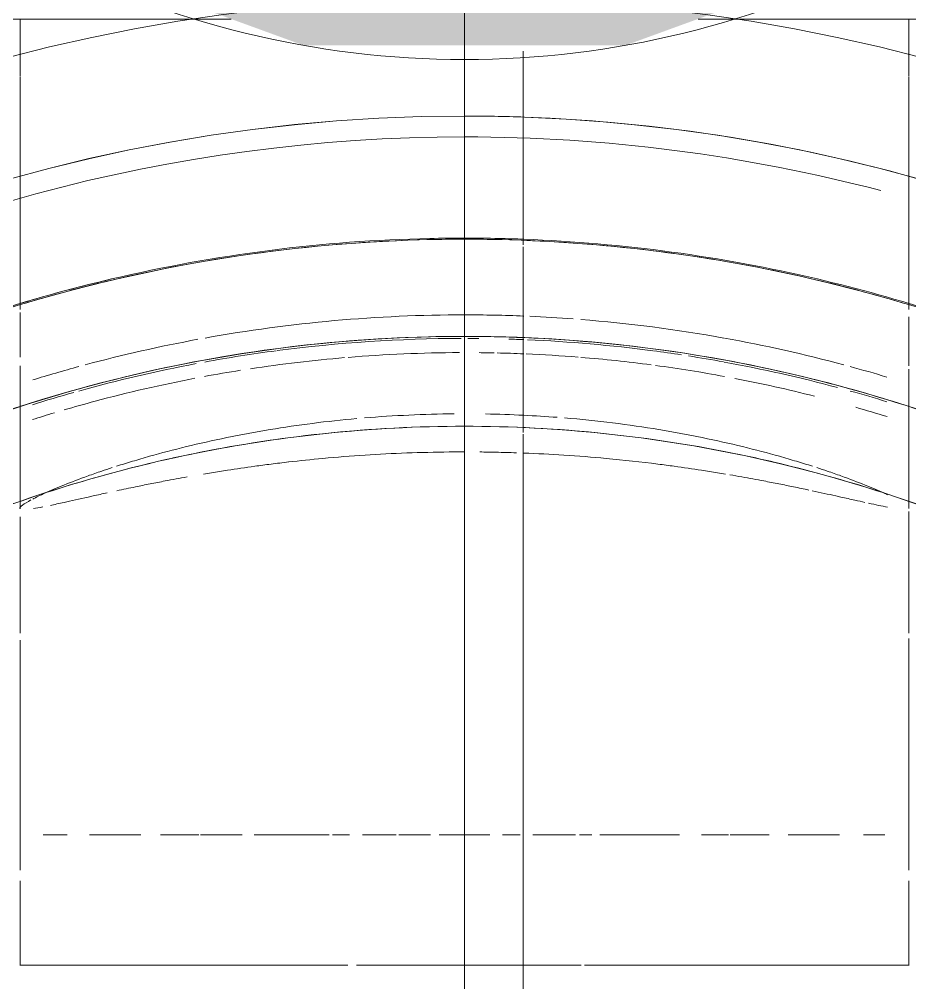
# Model space of a CAD drawing. Header units: metres. Extents: x 147 to 427, y -16 to 162.
# Drawn here: x 150.1192 to 150.1663, y 96.1441 to 96.1951 of the extents above; entities that cross this region are included whole.
import ezdxf

# ---------------------------------------------------------------- set-up
doc = ezdxf.new("R2010")
doc.units = ezdxf.units.M
for name, color, linetype, lineweight in [('P-PIPE', 7, 'Continuous', 5), ('P-PIPE-CNTR', 7, 'Continuous', 5), ('P-SANR-FIXT', 7, 'Continuous', 5)]:
    doc.layers.add(name, color=color, linetype=linetype, lineweight=lineweight)

# ---------------------------------------------------------------- blocks, each defined once
blk = doc.blocks.new('Bomba Jacuzzi1 - 15B-T 1_1_2CV TRIF_220_380V _1 1_2CV_-2414014-RESERVATÓRIOS TÉRREO')
at = {"layer": 'P-SANR-FIXT', "color": 254, "lineweight": 15, "true_color": 0xe9e9e9}
for p, q in [((0.09311510000000002, 0.02511798876601883), (0.09311510000000002, 0.01337649547992279)), ((0.08275103697732476, 0.0235077779681538), (0.09005790864243912, 0.0235077779681538)), ((0.09008810265843642, 0.0235077779681538), (0.0931151000000001, 0.0235077779681538)), ((0.09311510000000002, 0.01326250000000022), (0.09311510000000002, 0.01234940945317194)), ((0.09311510000000002, -0.01235256237707932), (0.09311510000000002, -0.01326249999999974)), ((0.09311510000000002, -0.01337649551045493), (0.09311510000000002, -0.02511798876440228)), ((0.09005790864243914, -0.02350777796815307), (0.08275103697732476, -0.02350777796815307)), ((0.0931151000000001, -0.02350777796815307), (0.09008810265843642, -0.02350777796815307))]:
    blk.add_line(p, q, dxfattribs=at)
at = {"layer": 'P-SANR-FIXT', "color": 7, "lineweight": 15, "true_color": 0xfcfcfc}
for p, q in [((0.0431151, 0.02352069409797301), (0.0431151, 0.02352500000000038)), ((0.0431151, 0.02352069409797301), (0.0431151, 0.02352500000000038)), ((0.0431151, 0.02352069409797301), (0.0431151, 0.02352500000000038)), ((0.0431151, 0.02352069409797301), (0.0431151, 0.02352500000000038)), ((0.0431151, 0.02350777796815381), (0.0431151, 0.02352069409797301)), ((0.0431151, 0.02350777796815381), (0.0431151, 0.02352069409797301)), ((0.0431151, 0.02350777796815381), (0.0431151, 0.02352069409797301)), ((0.0431151, 0.02350777796815381), (0.0431151, 0.02352069409797301)), ((0.04757749528593875, 0.0235077779681538), (0.0431151, 0.0235077779681538)), ((0.04757749528593866, 0.02350777796815381), (0.04311510000000002, 0.02350777796815381)), ((0.06029133212769892, 0.0235077779681538), (0.04814270963836355, 0.0235077779681538)), ((0.06029133212769854, 0.02350777796815381), (0.04814270963836345, 0.02350777796815381)), ((0.06681683963288779, 0.0235077779681538), (0.06066773210448763, 0.0235077779681538)), ((0.06681683963288727, 0.02350777796815381), (0.06066773210448725, 0.02350777796815381)), ((0.05000000000000001, 0.02122417268469264), (0.05000000000000001, 0.0222893383858549)), ((0.05000000000000001, 0.0222893383858549), (0.05000000000000001, 0.02101519692582932)), ((0.05000000000000001, 0.01711399003191874), (0.05000000000000001, 0.01982614861659935)), ((0.05000000000000001, 0.01982614861659936), (0.05000000000000001, 0.01711399003191876)), ((0.05000000000000001, 0.01404200410016275), (0.05000000000000001, 0.01608009372453953)), ((0.05000000000000001, 0.01608009372453956), (0.05000000000000001, 0.01404200410016276)), ((0.05000000000000001, 0.01176249999999975), (0.05000000000000001, 0.01395857365206645)), ((0.05000000000000001, 0.01395857365206646), (0.05000000000000001, 0.01176249999999977)), ((0.05000000000000001, 0.007165702630559257), (0.05000000000000001, 0.01111666241998059)), ((0.05000000000000001, 0.01111666241998061), (0.05000000000000001, 0.007165702630559274)), ((0.05000000000000001, 0.006088718036037074), (0.05000000000000001, 0.006973192825666983)), ((0.05000000000000001, 0.006973192825667), (0.05000000000000001, 0.006088718036037083)), ((0.05000000000000001, 0.003913356531568267), (0.05000000000000001, 0.005395648942655082)), ((0.05000000000000001, 0.005395648942655098), (0.05000000000000001, 0.003619127158677466)), ((0.05000000000000001, 0.001805697467710849), (0.05000000000000001, 0.003469043311428073)), ((0.05000000000000001, 0.003469043311428081), (0.05000000000000001, 0.001805697467710857)), ((0.05000000000000001, 4.314548718298283e-16), (0.05000000000000001, 0.001342705678380009)), ((0.05000000000000001, 0.001342705678380026), (0.05000000000000001, 4.483746707251158e-16)), ((0.04311510000000019, 5.439044770128023e-16), (0.03350000000000017, 5.439044770128023e-16)), ((0.07599250226774716, 3.166817919009191e-16), (0.04311509999999998, 3.166817919009191e-16)), ((0.04311510000000002, 4.002593811947009e-16), (0.07599250226774722, 4.002593811947009e-16)), ((0.05000000000000115, 5.439044770128023e-16), (0.04311510000000019, 5.439044770128023e-16)), ((0.0431151, -0.003109999999999614), (0.0431151, 2.605611350916099e-16)), ((0.0700285725833624, 5.439044770128022e-16), (0.05000000000000115, 5.439044770128023e-16)), ((0.07311572975530481, 5.439044770128022e-16), (0.07024764732929091, 5.439044770128022e-16)), ((0.07549499999999985, 5.439044770128022e-16), (0.0736470146254098, 5.439044770128022e-16)), ((0.07748999999999988, 5.439044770128022e-16), (0.07634999999999986, 5.439044770128022e-16)), ((0.08148999999999962, 5.439044770128022e-16), (0.07748999999999988, 5.439044770128022e-16)), ((0.08689609248961432, 5.439044770128022e-16), (0.08155000000000007, 5.439044770128022e-16)), ((0.09173469101025064, 5.439044770128022e-16), (0.08689609248961432, 5.439044770128022e-16)), ((0.05000000000000001, -0.001342705678379146), (0.05000000000000001, -6.260325591256333e-16)), ((0.05000000000000001, -6.09112760230346e-16), (0.05000000000000001, -0.001342705678379129)), ((0.05000000000000001, -0.002944084537551213), (0.05000000000000001, -0.002008201348125088)), ((0.05000000000000001, -0.002008201348125062), (0.05000000000000001, -0.002944084537551196)), ((0.03350000000000017, -0.003109999999999457), (0.04311510000000018, -0.003109999999999457)), ((0.04311510000000018, -0.003109999999999457), (0.05000000000000008, -0.003109999999999457)), ((0.05000000000000008, -0.003109999999999457), (0.05198264160807853, -0.003109999999999457)), ((0.05272720470942225, -0.003109999999999457), (0.05670699455357724, -0.003109999999999457)), ((0.05702335653156809, -0.003109999999999457), (0.07014620988553999, -0.003109999999999457)), ((0.07014620988553999, -0.003109999999999457), (0.07119056073250343, -0.003109999999999457)), ((0.07144196909046366, -0.003109999999999457), (0.07238499999999966, -0.003109999999999457)), ((0.07264889181471748, -0.003109999999999457), (0.07343696909046368, -0.003109999999999457)), ((0.07400962293350531, -0.003109999999999457), (0.07508556073250347, -0.003109999999999457)), ((0.07510361306738506, -0.003109999999999457), (0.07583556073250376, -0.003109999999999457)), ((0.07640194153524332, -0.003109999999999457), (0.0770805607325035, -0.003109999999999457)), ((0.0770805607325035, -0.003109999999999457), (0.08108056073250323, -0.003109999999999457)), ((0.05000000000000001, -0.0058765801480923), (0.05000000000000001, -0.003619127158676595)), ((0.05000000000000001, -0.003619127158676586), (0.05000000000000001, -0.005876580148092292)), ((0.05000000000000001, -0.006734555616055366), (0.05000000000000001, -0.006088718036036203)), ((0.05000000000000001, -0.006088718036036195), (0.05000000000000001, -0.006734555616055366)), ((0.05000000000000001, -0.011364546170693), (0.05000000000000001, -0.007165702630557337)), ((0.05000000000000001, -0.007165702630557319), (0.05000000000000001, -0.01136454617069298)), ((0.05000000000000001, -0.0133974596215561), (0.05000000000000001, -0.0125391139378427)), ((0.05000000000000001, -0.01253911393784268), (0.05000000000000001, -0.01395857365207087)), ((0.05000000000000001, -0.01611152161416225), (0.05000000000000001, -0.01404200424314857)), ((0.05000000000000001, -0.01404200424314855), (0.05000000000000001, -0.01611152161416224)), ((0.05000000000000001, -0.01982614861659848), (0.05000000000000001, -0.01711399003191789)), ((0.05000000000000001, -0.01711399003191788), (0.05000000000000001, -0.01982614861659847)), ((0.05000000000000001, -0.0222365552735958), (0.05000000000000001, -0.02109381889954028)), ((0.05000000000000001, -0.02109381889954028), (0.05000000000000001, -0.02223655527359579)), ((0.0431151, -0.02350777796815307), (0.04757749528593875, -0.02350777796815307)), ((0.0431151, -0.02352069409797227), (0.0431151, -0.02350777796815307)), ((0.0431151, -0.02352069409797226), (0.0431151, -0.02350777796815307)), ((0.04311510000000002, -0.02350777796815307), (0.0475774952859388, -0.02350777796815307)), ((0.0431151, -0.02352069409797227), (0.0431151, -0.02350777796815307)), ((0.0431151, -0.02352069409797226), (0.0431151, -0.02350777796815307)), ((0.0431151, -0.02352499999999963), (0.0431151, -0.02352069409797227)), ((0.0431151, -0.02352499999999963), (0.0431151, -0.02352069409797226)), ((0.0431151, -0.02352499999999963), (0.0431151, -0.02352069409797227)), ((0.0431151, -0.02352499999999963), (0.0431151, -0.02352069409797226)), ((0.04814270963836355, -0.02350777796815307), (0.06038210538356578, -0.02350777796815307)), ((0.04814270963836362, -0.02350777796815307), (0.06038210538356598, -0.02350777796815307)), ((0.06066773210448764, -0.02350777796815307), (0.06709902398825808, -0.02350777796815307)), ((0.06066773210448785, -0.02350777796815307), (0.06709902398825836, -0.02350777796815307))]:
    blk.add_line(p, q, dxfattribs=at)
at = {"layer": 'P-SANR-FIXT', "color": 7, "lineweight": 15, "true_color": 0xf6f6f6}
for p, q in [((0.0431151, 0.02272340506345074), (0.0431151, 0.02352500000000038)), ((0.0431151, 0.02272340506345074), (0.0431151, 0.02352500000000038)), ((0.0431151, 0.006173030570909897), (0.0431151, 0.0235077779681538)), ((0.0431151, 0.0235077779681538), (0.04757749528593875, 0.0235077779681538)), ((0.04311510000000002, 0.006173030570909906), (0.04311510000000002, 0.02350777796815381)), ((0.04311510000000002, 0.02350777796815381), (0.04757749528593866, 0.02350777796815381)), ((0.04814270963836355, 0.0235077779681538), (0.06029133212769891, 0.0235077779681538)), ((0.04814270963836345, 0.02350777796815381), (0.06029133212769854, 0.02350777796815381)), ((0.06066773210448764, 0.0235077779681538), (0.06681683963288779, 0.0235077779681538)), ((0.06066773210448725, 0.02350777796815381), (0.06681683963288727, 0.02350777796815381)), ((0.06723420183502928, 0.0235077779681538), (0.0721964018668697, 0.0235077779681538)), ((0.06723420183502875, 0.02350777796815381), (0.07219640186686907, 0.02350777796815381)), ((0.08275103697732476, 0.0235077779681538), (0.07777668922872026, 0.0235077779681538)), ((0.0431151, 0.02037324762402934), (0.0431151, 0.02272340506345074)), ((0.0431151, 0.02037324762402934), (0.0431151, 0.02272340506345074)), ((0.09311510000000002, 0.02276440069782302), (0.09311510000000002, 0.02096015608670637)), ((0.09311510000000002, 0.02054219166647682), (0.09311510000000002, 0.01337649547992302)), ((0.0431151, 0.006177073625535956), (0.0431151, 0.02033161592740487)), ((0.0431151, 0.01663468702741398), (0.0431151, 0.02033161592740487)), ((0.0431151, 0.01176250000000048), (0.0431151, 0.01663468702741398)), ((0.09311510000000002, 0.01326250000000045), (0.09311510000000002, 0.01264166935120398)), ((0.0431151, 0.006177073625535956), (0.0431151, 0.01176250000000048)), ((0.0431151, 5.048044136244805e-16), (0.0431151, 0.005715782763267773)), ((0.0431151, 5.048044136244805e-16), (0.0431151, 0.005715782763267773)), ((0.0431151, 3.637756762486788e-16), (0.0431151, 0.005707840945234082)), ((0.04311510000000002, 3.722355756963225e-16), (0.04311510000000002, 0.005707840945234089)), ((0.09173469101025108, 3.166817919009191e-16), (0.08689609248961468, 3.166817919009191e-16)), ((0.08689609248961475, 4.002593811947009e-16), (0.09173469101025113, 4.002593811947009e-16)), ((0.0431151, -0.006173030570910232), (0.0431151, -0.003109999999999871)), ((0.04311510000000002, -0.006173030570910223), (0.04311510000000002, -0.003109999999999862)), ((0.0431151, -0.006088718036036295), (0.0431151, -0.003136445168548024)), ((0.0431151, -0.006088718036036295), (0.0431151, -0.003136445168548024)), ((0.07640194153524359, -0.003109999999999684), (0.08108056073250357, -0.003109999999999684)), ((0.08634771557961153, -0.0031099999999996), (0.08118375666786201, -0.0031099999999996)), ((0.0431151, -0.02350777796815307), (0.0431151, -0.006347959215804218)), ((0.04311510000000002, -0.02350777796815307), (0.04311510000000002, -0.006347959215804209)), ((0.0431151, -0.01137413350281853), (0.0431151, -0.006360090928715945)), ((0.0431151, -0.01137413350281853), (0.0431151, -0.006360090928715945)), ((0.0431151, -0.02033161606111994), (0.0431151, -0.01176249999999954)), ((0.0431151, -0.02033161606111994), (0.0431151, -0.01176249999999954)), ((0.09311510000000002, -0.01235256237707973), (0.09311510000000002, -0.01326249999999951)), ((0.09311510000000002, -0.01337649551045584), (0.09311510000000002, -0.02234239793743837)), ((0.0431151, -0.02352499999999963), (0.0431151, -0.02037324762402849)), ((0.0431151, -0.02272340506344993), (0.0431151, -0.02037324762402849)), ((0.0431151, -0.02352499999999963), (0.0431151, -0.02272340506344993)), ((0.04757749528593875, -0.02350777796815307), (0.0431151, -0.02350777796815307)), ((0.0475774952859388, -0.02350777796815307), (0.0431151, -0.02350777796815307)), ((0.06038210538356578, -0.02350777796815307), (0.04814270963836355, -0.02350777796815307)), ((0.06038210538356598, -0.02350777796815307), (0.0481427096383636, -0.02350777796815307)), ((0.0670990239882581, -0.02350777796815307), (0.06066773210448763, -0.02350777796815307)), ((0.06709902398825836, -0.02350777796815307), (0.06066773210448784, -0.02350777796815307)), ((0.07219640186686971, -0.02350777796815307), (0.06725853967329648, -0.02350777796815307)), ((0.07219640186687004, -0.02350777796815307), (0.06725853967329676, -0.02350777796815307)), ((0.07777668922871919, -0.02350777796815307), (0.08275103697732476, -0.02350777796815307))]:
    blk.add_line(p, q, dxfattribs=at)
at = {"layer": 'P-SANR-FIXT', "color": 7, "lineweight": 15, "true_color": 0xfafafa}
for p, q in [((0.0431151, 0.02037324762402917), (0.0431151, 0.02352462787007978)), ((0.0431151, 0.02037324762402917), (0.0431151, 0.02352462787007978)), ((0.0431151, 0.02350777796815382), (0.0431151, 0.006173030570909912)), ((0.04311510000000002, 0.02350777796815381), (0.04311510000000002, 0.006173030570909908)), ((0.07478726116053376, 0.0235077779681538), (0.07219640186686971, 0.0235077779681538)), ((0.07478726116053305, 0.02350777796815381), (0.07219640186686907, 0.02350777796815381)), ((0.0431151, 0.01176250000000021), (0.0431151, 0.02033161592740471)), ((0.0431151, 0.01176250000000021), (0.0431151, 0.02033161592740471)), ((0.0431151, 0.006177073625535618), (0.0431151, 0.01176250000000021)), ((0.0431151, 0.006177073625535618), (0.0431151, 0.01176250000000021)), ((0.0431151, 1.769835457978281e-16), (0.0431151, 0.005715782763267454)), ((0.0431151, 1.769835457978281e-16), (0.0431151, 0.005715782763267454)), ((0.0431151, 0.005707840945234096), (0.0431151, 3.764655254201444e-16)), ((0.04311510000000002, 0.005707840945234092), (0.04311510000000002, 3.722355756963225e-16)), ((0.08689609248961468, 3.166817919009191e-16), (0.08155000000000037, 3.166817919009191e-16)), ((0.08155000000000044, 4.002593811947009e-16), (0.08689609248961475, 4.002593811947009e-16)), ((0.0431151, -0.003109999999999858), (0.0431151, -0.006173030570910214)), ((0.04311510000000002, -0.003109999999999862), (0.04311510000000002, -0.006173030570910219)), ((0.0431151, -0.006088718036036591), (0.0431151, -0.00313644516854835)), ((0.0431151, -0.006088718036036591), (0.0431151, -0.00313644516854835)), ((0.07119056073250365, -0.0031099999999996), (0.0701462098855402, -0.0031099999999996)), ((0.07394905174376576, -0.0031099999999996), (0.07131677676234291, -0.0031099999999996)), ((0.07594056073250377, -0.0031099999999996), (0.07400962293350558, -0.0031099999999996)), ((0.08634771557961109, -0.003109999999999457), (0.09143353897722394, -0.003109999999999457)), ((0.0431151, -0.0063479592158042), (0.0431151, -0.02350777796815307)), ((0.04311510000000002, -0.006347959215804205), (0.04311510000000002, -0.02350777796815307)), ((0.0431151, -0.0113741335028188), (0.0431151, -0.00636009092871622)), ((0.0431151, -0.0113741335028188), (0.0431151, -0.00636009092871622)), ((0.0431151, -0.01663468702741327), (0.0431151, -0.01176249999999977)), ((0.0431151, -0.02033161606112007), (0.0431151, -0.01176249999999977)), ((0.0431151, -0.02033161606112007), (0.0431151, -0.01663468702741327)), ((0.0431151, -0.02272340506344999), (0.0431151, -0.02037324762402862)), ((0.0431151, -0.02352462787007904), (0.0431151, -0.02037324762402862)), ((0.0431151, -0.02352462787007904), (0.0431151, -0.02272340506344999)), ((0.0721964018668697, -0.02350777796815307), (0.07461245019763658, -0.02350777796815307)), ((0.07219640186687004, -0.02350777796815307), (0.07461245019763696, -0.02350777796815307)), ((0.07478726039618172, -0.02350777796815307), (0.07541090421815631, -0.02350777796815307)), ((0.07478726039617786, -0.02350777796815307), (0.07541090421815669, -0.02350777796815307))]:
    blk.add_line(p, q, dxfattribs=at)
at = {"layer": 'P-SANR-FIXT', "color": 7, "lineweight": 15, "true_color": 0xfbfbfb}
for p, q in [((0.07219640186686971, 0.0235077779681538), (0.06725966523939084, 0.0235077779681538)), ((0.07219640186686907, 0.02350777796815381), (0.06725966523939032, 0.02350777796815381)), ((0.0431151, 3.764655254201444e-16), (0.0431151, -0.003109999999999858)), ((0.04311510000000002, 3.722355756963225e-16), (0.04311510000000002, -0.003109999999999862)), ((0.0431151, -0.00313644516854835), (0.0431151, 1.769835457978281e-16)), ((0.0431151, -0.00313644516854835), (0.0431151, 1.769835457978281e-16)), ((0.08148999999999992, 3.166817919009191e-16), (0.0763500000000001, 3.166817919009191e-16)), ((0.07635000000000014, 4.002593811947009e-16), (0.08148999999999998, 4.002593811947009e-16)), ((0.05247611602687083, -0.0031099999999996), (0.0431151, -0.0031099999999996)), ((0.0701462098855402, -0.0031099999999996), (0.0527272047094222, -0.0031099999999996)), ((0.08118375666786165, -0.003109999999999457), (0.08634771557961109, -0.003109999999999457)), ((0.06725966523938978, -0.02350777796815307), (0.0721964018668697, -0.02350777796815307)), ((0.06725966523939009, -0.02350777796815307), (0.07219640186687004, -0.02350777796815307))]:
    blk.add_line(p, q, dxfattribs=at)
at = {"layer": 'P-SANR-FIXT', "color": 7, "lineweight": 15, "true_color": 0xf3f3f3}
for p, q in [((0.0721964018668697, 0.0235077779681538), (0.07478726116053375, 0.0235077779681538)), ((0.07219640186686907, 0.02350777796815381), (0.07478726116053305, 0.02350777796815381)), ((0.0752511098775842, 0.0235077779681538), (0.07761575137625358, 0.0235077779681538)), ((0.09005790864243914, 0.0235077779681538), (0.08275103697732476, 0.0235077779681538)), ((0.0931151000000001, 0.0235077779681538), (0.09008810265843642, 0.0235077779681538)), ((0.08118375666786197, -0.003109999999999684), (0.08634771557961148, -0.003109999999999684)), ((0.09143353897722444, -0.0031099999999996), (0.08634771557961153, -0.0031099999999996)), ((0.07461245019763658, -0.02350777796815307), (0.07219640186686971, -0.02350777796815307)), ((0.07461245019763697, -0.02350777796815307), (0.07219640186687004, -0.02350777796815307)), ((0.07738498415512728, -0.02350777796815307), (0.07478726039618172, -0.02350777796815307)), ((0.07541090421815669, -0.02350777796815307), (0.07478726039617786, -0.02350777796815307)), ((0.08275103697732476, -0.02350777796815307), (0.09005790864243912, -0.02350777796815307)), ((0.09008810265843642, -0.02350777796815307), (0.0931151000000001, -0.02350777796815307))]:
    blk.add_line(p, q, dxfattribs=at)
at = {"layer": 'P-SANR-FIXT', "color": 7, "lineweight": 15, "true_color": 0xf8f8f8}
for p, q in [((0.07761575137625358, 0.0235077779681538), (0.07596857430772568, 0.0235077779681538)), ((0.0431151, -0.001558423294720163), (0.0431151, 4.839100163010352e-16)), ((0.0431151, -0.003109999999999871), (0.0431151, 3.637756762486788e-16)), ((0.04311510000000002, -0.003109999999999862), (0.04311510000000002, 3.722355756963225e-16)), ((0.0431151, -0.003136445168548024), (0.0431151, 5.048044136244805e-16)), ((0.0431151, -0.003136445168548024), (0.0431151, 5.048044136244805e-16)), ((0.0431151, -0.003109999999999682), (0.0431151, -0.001558423294720163)), ((0.0431151, -0.003109999999999684), (0.05247611602687082, -0.003109999999999684)), ((0.05272720470942219, -0.003109999999999684), (0.07119056073250363, -0.003109999999999684)), ((0.07131677676234287, -0.003109999999999684), (0.07594056073250373, -0.003109999999999684)), ((0.08108056073250361, -0.0031099999999996), (0.07640194153524363, -0.0031099999999996)), ((0.07541090421815631, -0.02350777796815307), (0.07738498415512728, -0.02350777796815307))]:
    blk.add_line(p, q, dxfattribs=at)
at = {"layer": 'P-SANR-FIXT', "color": 7, "lineweight": 15, "true_color": 0xefefef}
for p, q in [((0.07777668922872026, 0.0235077779681538), (0.08275103697732476, 0.0235077779681538)), ((0.09311510000000002, 0.02037324762402911), (0.09311510000000002, 0.02272340506345061)), ((0.09311510000000002, 0.02037324762402934), (0.09311510000000002, 0.02272340506345074)), ((0.09311510000000002, 0.01347289569196882), (0.09311510000000002, 0.02037324762402911)), ((0.09311510000000002, 0.01663468702741398), (0.09311510000000002, 0.02037324762402934)), ((0.09311510000000002, 0.01347289569196927), (0.09311510000000002, 0.01663468702741398)), ((0.09311510000000002, 0.01234791131786439), (0.09311510000000002, 0.01336462357786076)), ((0.09311510000000002, 0.01234791131786485), (0.09311510000000002, 0.01336462357786118)), ((5.075939668586216e-16, 1.353583911622992e-16), (0.08689609248961494, 1.353583911622992e-16)), ((0.08634771557961148, -0.003109999999999684), (0.09143353897722438, -0.003109999999999684)), ((0.09311510000000002, -0.01336462357786068), (0.09311510000000002, -0.01235144253843496)), ((0.09311510000000002, -0.01336462357786026), (0.09311510000000002, -0.01235144253843448)), ((0.09311510000000002, -0.01663468702741345), (0.09311510000000002, -0.01347289572095383)), ((0.09311510000000002, -0.01663468702741305), (0.09311510000000002, -0.01347289572095337)), ((0.09311510000000002, -0.02272340506345007), (0.09311510000000002, -0.01663468702741345)), ((0.09311510000000002, -0.02272340506344993), (0.09311510000000002, -0.01663468702741305)), ((0.08275103697732476, -0.02350777796815307), (0.07777668922871919, -0.02350777796815307))]:
    blk.add_line(p, q, dxfattribs=at)
at = {"layer": 'P-SANR-FIXT', "color": 254, "lineweight": 15, "true_color": 0xe0e0e0}
for p, q in [((0.08689609248961494, 1.353583911622992e-16), (0.09173469101025125, 1.353583911622992e-16)), ((0.07119056073250285, -0.003109999999999865), (0.00854465477450479, -0.003109999999999865)), ((0.08108056073250378, -0.003109999999999865), (0.07127320216188472, -0.003109999999999865)), ((0.08634771557961167, -0.003109999999999865), (0.08118375666786219, -0.003109999999999865))]:
    blk.add_line(p, q, dxfattribs=at)
at = {"layer": 'P-SANR-FIXT', "color": 254, "lineweight": 15, "true_color": 0xd3d3d3}
blk.add_line((0.09143353897722348, -0.003109999999999865), (0.08634771557961167, -0.003109999999999865), dxfattribs=at)
for centre, radius, start, end in [((0, 1.023625628704395e-16), 0.08689609248961411, 359.9999999999994, 179.9999999999995), ((0, 1.127187232441429e-16), 0.07160000000000005, 18.00837890958534, 23.75801680540884), ((0, 1.127187232441429e-16), 0.08148999999999998, 13.48944763392778, 17.50877348473959), ((0, 1.127187232441429e-16), 0.07160000000000004, 11.99317885901727, 13.70368465386515), ((0, 1.127187232441429e-16), 0.07160000000000004, 7.27918138387294e-13, 11.79358871677519), ((0, 1.127187232441429e-16), 0.07159999999999996, 348.2064112832256, 4.134721085902572e-13), ((0, 1.023625628704395e-16), 0.08689609248961407, 345.3204145559449, 359.9999999999994), ((0, 1.127187232441429e-16), 0.07159999999999998, 346.2963153461391, 348.0068211409834), ((0, 1.127187232441429e-16), 0.08149000000000005, 342.4912265152443, 346.5105523660729), ((0, 1.127187232441429e-16), 0.07159999999999997, 336.2419831945929, 341.7816258944339)]:
    blk.add_arc(centre, radius, start, end, dxfattribs=at)
at = {"layer": 'P-SANR-FIXT', "color": 254, "lineweight": 15, "true_color": 0xe0e0e0}
for centre, radius, start, end in [((0, 1.290458026391406e-16), 0.08689609248961411, 359.9999999999994, 179.9999999999995), ((0, 1.431086360526023e-16), 0.07635299999999995, 36.51909810525412, 179.9999999999996), ((0, 2.167599433278156e-16), 0.07635000000000007, 359.9999999999996, 112.2372028779039), ((0, 1.431086360526023e-16), 0.07635300000000007, 359.9999999999994, 36.31010765241607), ((0, 2.844391389089651e-16), 0.08155, 1.285050250804569, 13.23110823521824), ((0, 1.290458026391406e-16), 0.08689609248961407, 345.3204145559449, 359.9999999999994), ((0, 1.431086360526023e-16), 0.07635300000000007, 323.689892347584, 357.6051564845577), ((0, 3.182787366995399e-16), 0.08155000000000003, 346.7688917647821, 357.7898006231068)]:
    blk.add_arc(centre, radius, start, end, dxfattribs=at)
at = {"layer": 'P-SANR-FIXT', "color": 254, "lineweight": 15, "true_color": 0xe9e9e9}
for centre, radius, start, end in [((0, 2.19957385638736e-16), 0.07635000000000007, 15.00000000000125, 30.00000000000044), ((0, 2.844391389089651e-16), 0.08154999999999997, 14.99999999999999, 17.93783178694189), ((0, 2.844391389089651e-16), 0.08154999999999998, 13.23110823521823, 14.99999999999999), ((0, 2.19957385638736e-16), 0.07635000000000003, 3.766041550160073e-13, 15.00000000000037), ((0, 2.844391389089651e-16), 0.08155000000000008, 359.9999999999996, 1.285050250804519), ((0, 2.167599433278156e-16), 0.07635000000000002, 357.6392696897755, 359.9999999999997), ((0, 1.431086360526023e-16), 0.07635300000000002, 357.6051564845577, 359.9999999999994), ((0, 3.182787366995399e-16), 0.08155, 357.7898006231068, 358.7149497491951), ((0, 2.19957385638736e-16), 0.07635, 345, 357.6392696897759), ((0, 3.182787366995399e-16), 0.08155000000000004, 342.0621682130688, 346.7688917647821), ((0, 2.19957385638736e-16), 0.07634999999999997, 330.0000000000009, 345)]:
    blk.add_arc(centre, radius, start, end, dxfattribs=at)
at = {"layer": 'P-SANR-FIXT', "color": 7, "lineweight": 15, "true_color": 0xf3f3f3}
for centre, radius, start, end in [((0, 2.876365812198856e-16), 0.08155000000000004, 13.23110823521863, 17.93783178694224), ((0, 2.876365812198856e-16), 0.08155000000000001, 3.761993385488812e-13, 1.285050250804915), ((0, 3.214761790104603e-16), 0.08155, 357.7898006231072, 358.7149497491955), ((0, 3.214761790104603e-16), 0.08154999999999998, 342.0621682130692, 346.7688917647824)]:
    blk.add_arc(centre, radius, start, end, dxfattribs=at)
at = {"layer": 'P-SANR-FIXT', "color": 7, "lineweight": 15, "true_color": 0xfcfcfc}
for centre, radius, start, end in [((0, 4.874767256524138e-16), 0.07549499999999999, 16.69608757250907, 17.62291485673742), ((0, 4.906741679633342e-16), 0.07549500000000006, 16.69608757250945, 17.62291485673785), ((0, 4.229949723821846e-16), 0.07624500000000008, 15.7289236538499, 17.43877264120293), ((0, 4.874767256524138e-16), 0.07549499999999999, 14.99999999999999, 16.29180701833506), ((0, 4.906741679633342e-16), 0.07549500000000006, 15.00000000000038, 16.29180701833545), ((0, 4.229949723821846e-16), 0.07624500000000006, 10.72966195108084, 15.52172088931812), ((0, 4.874767256524138e-16), 0.07549499999999999, 10.88313049273244, 14.99999999999999), ((0, 4.906741679633342e-16), 0.07549500000000005, 10.88313049273282, 15.00000000000037), ((0, 4.874767256524138e-16), 0.075495, 9.029765572600676, 10.49480652908497), ((0, 4.906741679633342e-16), 0.07549500000000003, 9.029765572601047, 10.49480652908538), ((0, 4.229949723821846e-16), 0.07624500000000005, 7.504181881496518, 10.38262553961003), ((0, 4.874767256524138e-16), 0.075495, 4.815680097612243, 8.623409059359023), ((0, 4.906741679633342e-16), 0.07549500000000003, 4.81568009761264, 8.623409059359343), ((0, 4.229949723821846e-16), 0.07624500000000003, 0.1267872166651403, 7.470370017468525), ((0, 4.874767256524138e-16), 0.07549500000000002, 0.2051833876337646, 4.674150606000391), ((0, 4.906741679633342e-16), 0.07549500000000002, 0.2051833876341632, 4.674150606000759), ((0, 4.229949723821846e-16), 0.07748999999999995, 357.6739997524126, 4.134721085902572e-13), ((0, 4.53637127861839e-16), 0.07624500000000002, 359.426501714865, 359.8732127833348), ((0, 4.568345701727594e-16), 0.07624500000000002, 359.4265017148654, 359.8732127833352), ((0, 4.874767256524138e-16), 0.07549500000000002, 358.8071434062807, 359.4069058625121), ((0, 4.906741679633342e-16), 0.07549500000000002, 358.8071434062811, 359.4069058625125), ((0, 4.874767256524138e-16), 0.07549500000000002, 357.6125338209739, 358.6927747412187), ((0, 4.906741679633342e-16), 0.07549500000000002, 357.6125338209743, 358.6927747412191), ((0, 4.53637127861839e-16), 0.07624500000000002, 357.6360186348537, 358.2372925144395), ((0, 4.568345701727594e-16), 0.07624500000000002, 357.6360186348541, 358.2372925144399), ((0, 4.874767256524138e-16), 0.07549500000000002, 355.4291886613462, 357.5304750359116), ((0, 4.906741679633342e-16), 0.075495, 355.4291886613465, 357.530475035912), ((0, 4.568345701727594e-16), 0.07624500000000002, 352.4958181185035, 357.4981292870765), ((0, 4.874767256524138e-16), 0.07549500000000003, 352.4871741634682, 355.3258493939987), ((0, 4.906741679633342e-16), 0.075495, 352.4871741634685, 355.325849393999), ((0, 4.874767256524138e-16), 0.07549500000000005, 349.5051934095459, 352.3123370785543), ((0, 4.906741679633342e-16), 0.075495, 349.5051934095463, 352.3123370785547), ((0, 4.568345701727594e-16), 0.07624500000000001, 351.343577709908, 352.4703700174662), ((0, 4.568345701727594e-16), 0.07624500000000001, 349.6438211854137, 351.0590576181584), ((0, 4.568345701727594e-16), 0.07624500000000001, 345, 349.6173744011522), ((0, 4.874767256524138e-16), 0.07549500000000005, 345.8090413459797, 349.0836997439353), ((0, 4.906741679633342e-16), 0.07549499999999999, 345.8090413459801, 349.0836997439357), ((0, 4.874767256524138e-16), 0.07549500000000005, 342.778159639028, 344.0942604774707), ((0, 4.906741679633342e-16), 0.07549499999999999, 342.7781596390283, 344.094260477471), ((0, 4.568345701727594e-16), 0.07624499999999998, 342.9583566008178, 344.4782791106823)]:
    blk.add_arc(centre, radius, start, end, dxfattribs=at)
at = {"layer": 'P-SANR-FIXT', "color": 7, "lineweight": 15, "true_color": 0xfbfbfb}
for centre, radius, start, end in [((0, 4.197975300712642e-16), 0.076245, 15.72892365384951, 17.43877264120252), ((0, 4.197975300712642e-16), 0.07624500000000001, 10.72966195108048, 15.52172088931773), ((0, 4.197975300712642e-16), 0.07624500000000001, 7.504181881496149, 10.38262553960968), ((0, 4.197975300712642e-16), 0.07624500000000002, 0.1267872166647798, 7.470370017468185), ((0, 4.53637127861839e-16), 0.07624500000000003, 352.4958181185031, 357.498129287076), ((0, 4.53637127861839e-16), 0.07624500000000003, 351.3435777099075, 352.4703700174658), ((0, 4.53637127861839e-16), 0.07624500000000005, 349.6438211854134, 351.0590576181579), ((0, 4.53637127861839e-16), 0.07624500000000006, 344.9999999999997, 349.6173744011518), ((0, 4.53637127861839e-16), 0.07624500000000003, 342.9583566008174, 344.4782791106819)]:
    blk.add_arc(centre, radius, start, end, dxfattribs=at)
at = {"layer": 'P-SANR-FIXT', "color": 7, "lineweight": 15, "true_color": 0xf6f6f6}
for centre, radius, start, end in [((0, 3.859579322806895e-16), 0.07748999999999998, 15.25471500389281, 17.14096627273353), ((0, 3.859579322806895e-16), 0.07748999999999999, 10.48146297654864, 15), ((0, 3.859579322806895e-16), 0.07749000000000007, 359.9999999999996, 10.20119939031592), ((0, 3.214761790104603e-16), 0.08154999999999993, 358.7149497491956, 4.198332179531842e-13), ((0, 4.197975300712642e-16), 0.07749000000000002, 355.7464020033098, 357.445817708397), ((0, 4.197975300712642e-16), 0.07749000000000003, 349.7988005538914, 355.4461866047221), ((0, 4.197975300712642e-16), 0.07749000000000004, 344.9999999999997, 349.7768391504892), ((0, 4.197975300712642e-16), 0.07749000000000003, 343.24978245688, 344.745284996106)]:
    blk.add_arc(centre, radius, start, end, dxfattribs=at)
at = {"layer": 'P-SANR-FIXT', "color": 7, "lineweight": 15, "true_color": 0xfafafa}
for centre, radius, start, end in [((0, 3.891553745916099e-16), 0.07749000000000006, 15.2547150038932, 17.14096627273392), ((0, 3.891553745916099e-16), 0.07749000000000004, 10.48146297654898, 15.00000000000037), ((0, 3.891553745916099e-16), 0.07749000000000004, 3.765107569286629e-13, 10.20119939031633), ((0, 4.197975300712642e-16), 0.07749000000000002, 357.6739997524122, 359.9999999999997), ((0, 4.229949723821846e-16), 0.07749, 355.7464020033102, 357.4458177083973), ((0, 4.229949723821846e-16), 0.07749, 349.7988005538918, 355.4461866047226), ((0, 4.229949723821846e-16), 0.07748999999999999, 345, 349.7768391504896), ((0, 4.229949723821846e-16), 0.07748999999999998, 343.2497824568805, 344.7452849961064)]:
    blk.add_arc(centre, radius, start, end, dxfattribs=at)
at = {"layer": 'P-SANR-FIXT', "color": 9, "lineweight": 15, "true_color": 0xc0c0c0}
for radius, start, end in [(0.07160000000000005, 13.70368465386516, 18.00837890958534), (0.08149000000000008, 359.9999999999996, 13.48944763392775), (0.08149000000000005, 346.5105523660729, 359.9999999999992), (0.07159999999999998, 341.9916210904154, 346.2963153461391)]:
    blk.add_arc((0, 1.127187232441429e-16), radius, start, end, dxfattribs=at)
at = {"layer": 'P-SANR-FIXT', "color": 7, "lineweight": 15, "true_color": 0xefefef}
for centre, radius, start, end in [((0, 2.876365812198856e-16), 0.08155000000000004, 1.285050250804915, 13.23110823521863), ((0, 2.19957385638736e-16), 0.07634999999999995, 357.6392696897759, 4.134721085902572e-13), ((0, 3.182787366995399e-16), 0.08155, 358.7149497491951, 359.9999999999997), ((0, 3.214761790104603e-16), 0.08155000000000001, 346.7688917647824, 357.7898006231072)]:
    blk.add_arc(centre, radius, start, end, dxfattribs=at)
at = {"layer": 'P-SANR-FIXT', "color": 9, "lineweight": 15, "true_color": 0xc0c0c0}
for major_axis, ratio, start_param, end_param in [((0, 0.09424203516568415), 0.9999999532919069, 4.824540563210146, 7.853981633974477), ((1.853288258245072e-09, 0.09424203516568413), 0.9999999532919074, 1.570796346460093, 4.6002023934362)]:
    blk.add_ellipse((-8.872786700619351e-06, 1.194313342431606e-16), major_axis=major_axis, ratio=ratio, start_param=start_param, end_param=end_param, dxfattribs=at)
at = {"layer": 'P-SANR-FIXT', "color": 254, "lineweight": 15, "true_color": 0xd3d3d3}
for centre, major_axis, ratio, start_param, end_param in [((-3.064626870619938e-06, 1.531878561429779e-16), (0, 0.0879999999999977), 0.9999999532919077, 4.712388980384688, 7.853577149803797), ((6.456456463216353e-18, 1.709992020943752e-16), (1.730535956371782e-09, 0.0879999999999977), 0.9999999532919076, 4.71238900004986, 7.853778742237678), ((-3.064626870619938e-06, 1.531878561429779e-16), (-1.639127731323199e-09, 0.08799999999999769), 0.9999999532919077, 1.571200792339135, 4.712388961758236), ((6.456456463216353e-18, 1.709992020943752e-16), (0, 0.0879999999999977), 0.9999999532919076, 1.606865268131886, 4.676320039047662)]:
    blk.add_ellipse(centre, major_axis=major_axis, ratio=ratio, start_param=start_param, end_param=end_param, dxfattribs=at)
at = {"layer": 'P-SANR-FIXT', "color": 254, "lineweight": 15, "true_color": 0xe0e0e0}
blk.add_ellipse((6.456456463216353e-18, 1.709992020943752e-16), major_axis=(0, 0.0879999999999977), ratio=0.9999999532919077, start_param=4.676320039047662, end_param=4.712388980384681, dxfattribs=at)
at = {"layer": 'P-SANR-FIXT', "color": 9, "lineweight": 15, "true_color": 0xc0c0c0}
for points, knots in [([(-0.08149, 6.915610263412785e-16), (-0.08148999999999998, 0.005333582773260973), (-0.08043936840709714, 0.01600059014543053), (-0.0757721031800545, 0.0313863415192503), (-0.06819284841398482, 0.04556576560923738), (-0.05799301510907046, 0.05799445858359879), (-0.04556408001983154, 0.0681929903311892), (-0.02665942578964575, 0.0783037554691922), (7.537335626577962e-07, 0.08361310612496461), (0.03199919312469778, 0.07724569004400805), (0.05912412820276933, 0.05912064882930373), (0.07724849923916756, 0.03199308827359808), (0.0814900000000001, 0.01066357034138363), (0.08149000000000003, -6.285110452919352e-16)], [-1, -1, -1, -1, -0.9375, -0.875, -0.8125, -0.75, -0.6875, -0.625, -0.5, -0.375, -0.25, -0.125, 0, 0, 0, 0]), ([(0.07160000000000001, 8.170372942311886e-16), (0.07159999999999996, 0.004996843003584869), (0.07055012434632335, 0.01499139778632501), (0.06589111025518522, 0.02933330300252009), (0.05835243489548379, 0.04239177096085897), (0.04826334414661269, 0.05359771425668258), (0.0360648502580706, 0.0624614457847582), (0.02229012284592068, 0.06859358641576921), (0.002624721371722811, 0.07278074740840991), (-0.02278000513027219, 0.07011875253094395), (-0.04933087644795584, 0.05478847502356465), (-0.06735058388932334, 0.02998633844027752), (-0.0716000000000001, 0.009997411137902276), (-0.07160000000000001, -3.300021714225388e-16)], [-1, -1, -1, -1, -0.9333333333333333, -0.8666666666666667, -0.8, -0.7333333333333333, -0.6666666666666666, -0.6, -0.5333333333333333, -0.4, -0.2666666666666667, -0.1333333333333333, 0, 0, 0, 0]), ([(0.08149, -6.512403850954116e-16), (0.08148999999999997, -0.005331785170691825), (0.08044018347857498, -0.0159962075207034), (0.07577345726074407, -0.03138322580897823), (0.06819486301830606, -0.04556270254235167), (0.05799556549671066, -0.05799192230404528), (0.04556708016979629, -0.06819098187628486), (0.02666286868296153, -0.07830258590981386), (2.917092179272419e-06, -0.08361310525599641), (-0.03199578100517066, -0.07724709681733986), (-0.05912158446045693, -0.05912325027610014), (-0.07724687002309763, -0.03199649235308241), (-0.08149000000000008, -0.01066716554652141), (-0.08149000000000003, 7.048153727318152e-16)], [-1, -1, -1, -1, -0.9375, -0.875, -0.8125, -0.75, -0.6875, -0.625, -0.5, -0.375, -0.25, -0.125, 0, 0, 0, 0]), ([(-0.07160000000000001, -8.162617680635638e-16), (-0.07159999999999994, -0.004998705568951706), (-0.0705492235242164, -0.01499593211006942), (-0.06588961795123277, -0.02933649530441696), (-0.05835022473143901, -0.0423948629436537), (-0.04826056498655445, -0.05360020190055405), (-0.03606161013376021, -0.06246332051961071), (-0.02228656631151024, -0.06859474071664154), (-0.002620951118988878, -0.07278088395454108), (0.02278365785610294, -0.07011757158513147), (0.04933365487162434, -0.05478591583913355), (0.06735238439740708, -0.02998283883067848), (0.07160000000000011, -0.009993686007168193), (0.07160000000000001, 8.136043921913583e-16)], [-1, -1, -1, -1, -0.9333333333333333, -0.8666666666666667, -0.8, -0.7333333333333333, -0.6666666666666666, -0.6, -0.5333333333333333, -0.4, -0.2666666666666667, -0.1333333333333333, 0, 0, 0, 0])]:
    blk.add_open_spline(points, degree=3, knots=knots, dxfattribs=at)
at = {"layer": 'P-SANR-FIXT', "color": 7, "lineweight": 15, "true_color": 0xf6f6f6}
for points in [[(0.06770385827511761, 0.02292761926369992), (0.06749351329534267, 0.02332260022925559), (0.06735028937225293, 0.02352500000000038), (0.06725966523939035, 0.02352500000000037)], [(0.06724598288823459, 0.02280300518009861), (0.06726922219930928, 0.02265638412482962), (0.06729999817613205, 0.02248778881548577), (0.0673374448370601, 0.02229794516534776)], [(0.06990073948635696, 0.007490109375957317), (0.06996869908327455, 0.006757634452149761), (0.07002776266180834, 0.006012387205393713), (0.07007614978936623, 0.005257992802692371)], [(0.07225839244563198, 0.0005471851795278284), (0.07224037641153881, 0.00214641416550982), (0.072170431604808, 0.00373714272957275), (0.07204296775630122, 0.00528773081993265)], [(0.07024126633843221, 0.0008148673940195017), (0.07024455120208482, 0.0005434378825043281), (0.07024666973066505, 0.0002717626318484578), (0.07024764732929105, 4.487743266194319e-16)], [(0.07207291606137368, -0.004908797469757407), (0.07211751740170066, -0.004321064681703852), (0.07215398665158629, -0.003727978147183554), (0.07218262454738011, -0.003131239987049378)], [(0.07007614978936623, -0.005257992802691194), (0.07002776266180818, -0.00601238720539493), (0.06996869908327417, -0.006757634452153331), (0.0699007394863563, -0.007490109375963152)], [(0.07142603123523923, -0.0102753732333234), (0.07168760024663658, -0.00869260454624495), (0.07190097397588617, -0.007015074434580087), (0.07204296775630119, -0.00528773081993161)], [(0.07052336736638425, -0.01471053756732723), (0.070688854232391, -0.01402873745121541), (0.07100958007706934, -0.01260214555164788), (0.07129524672954056, -0.01106675757686263), (0.07142603123523923, -0.0102753732333234)]]:
    blk.add_open_spline(points, degree=3, dxfattribs=at)
at = {"layer": 'P-SANR-FIXT', "color": 7, "lineweight": 15, "true_color": 0xf8f8f8}
for points in [[(0.07540687671795282, 0.02352069394476877), (0.07540598142619874, 0.02352356423231574), (0.07540553358854274, 0.02352499955849459), (0.07540553345080188, 0.02352500000000038)], [(0.07541090421815667, 0.02350777796815381), (0.07540911475555903, 0.02351351840830671), (0.07540777200970689, 0.0235178236572218), (0.07540687671795282, 0.02352069394476877)], [(0.06741849896337275, 0.02190189114661648), (0.06746468778640673, 0.02168263895077154), (0.0675171070568316, 0.0214421960802684), (0.06757486483220662, 0.02118131021015163)], [(0.06791947513878854, 0.01963537354878433), (0.06797198007537218, 0.01939805309074624), (0.06802624481716708, 0.0191509530773869), (0.06808191750093295, 0.01889448517776043)], [(0.06819261889837093, 0.0183804974463778), (0.0682596873141897, 0.01806653226245552), (0.06832836662866254, 0.01774012726403492), (0.06839797730109082, 0.01740190346097781)], [(0.0687105368359622, 0.01582665989802446), (0.0687817258304297, 0.0154530516401269), (0.06885278714508249, 0.01506847520762689), (0.06892295764663528, 0.01467361591369969)], [(0.06907415985955258, 0.01379791511843641), (0.06912074148024473, 0.01352007653638516), (0.06916675556521099, 0.01323777994591682), (0.06921205515313364, 0.01295128639310155)], [(0.06971289516791652, 0.009296432570022982), (0.06978102318601424, 0.008704640746765187), (0.06984398364624182, 0.008101829155790354), (0.06990073948635696, 0.007490109375957318)], [(0.07007614978936623, 0.005257992802692371), (0.07016952779470698, 0.003802154274558868), (0.07022314488116041, 0.00231225018227759), (0.0702412663384322, 0.0008148673940195017)], [(0.0702412663384322, -0.0008148673940196056), (0.07023783561426236, -0.001098349414594444), (0.070233132675876, -0.001381563387988201), (0.07022712858140344, -0.001664328910588055)], [(0.07218262454738011, -0.003131239987049377), (0.07221462799988018, -0.002464372508365872), (0.072236851239315, -0.001792944684674386), (0.07224971397934718, -0.001119332029870845)], [(0.0701840358229261, -0.003129542595566175), (0.07015701359636638, -0.003844967156839244), (0.07012121136153926, -0.004555446494613848), (0.07007614978936623, -0.005257992802691194)], [(0.06921205515313418, -0.01295128639309719), (0.06916675556040212, -0.01323777997632919), (0.06912074147047476, -0.01352007659632309), (0.06907415984471658, -0.01379791520692558)], [(0.06903414351611631, -0.01403469272143414), (0.06899738098158686, -0.01425049466796452), (0.06896029542260207, -0.01446351099027927), (0.06892295764663531, -0.01467361591369869)], [(0.06892295764663531, -0.01467361591369869), (0.06885278714508244, -0.01506847520762624), (0.06878172583042959, -0.01545305164012657), (0.06871053683596205, -0.01582665989802445)], [(0.0683979773010902, -0.01740190346098016), (0.0683410175853015, -0.01767865889262679), (0.068284681461603, -0.0179475010262297), (0.06822934122861457, -0.01820808963034293)], [(0.06819261889837099, -0.01838049744637691), (0.06809782343118798, -0.01882426037003883), (0.06800624612127926, -0.01924317177407421), (0.06791947513878958, -0.01963537354877899)], [(0.06769501132393699, -0.02064213762043553), (0.06765288431380995, -0.02083048165160708), (0.06761272749974914, -0.02101028847493622), (0.06757486483220664, -0.02118131021015078)], [(0.0675347353277934, -0.02136323232559485), (0.067450158967967, -0.02174820210984635), (0.06737862107105652, -0.02208472760859629), (0.0673233335586789, -0.02237011641308783)], [(0.07540553345080188, -0.02352499999999962), (0.07540553358854274, -0.02352499955849385), (0.07540642926385477, -0.02352212890613619), (0.07540911475555903, -0.02351351840830598), (0.07541090421815669, -0.02350777796815308)]]:
    blk.add_open_spline(points, degree=3, dxfattribs=at)
at = {"layer": 'P-SANR-FIXT', "color": 7, "lineweight": 15, "true_color": 0xfafafa}
for points in [[(0.07540553345080188, 0.02352500000000038), (0.07540553358854275, 0.02352499955849457), (0.07540598142619878, 0.02352356423231573), (0.07540687671795285, 0.02352069394476876)], [(0.07540687671795285, 0.02352069394476876), (0.07540777200970691, 0.02351782365722179), (0.07540911475555903, 0.02351351840830669), (0.07541090421815667, 0.02350777796815381)], [(0.07022712858140343, -0.001664328910588055), (0.07021948472138467, -0.002024319927179275), (0.07020973194278238, -0.002383584093069709), (0.07019781052526534, -0.002741749152989087)], [(0.07540687671795283, -0.02352069394476802), (0.07540598142619877, -0.02352356423231498), (0.07540553358854274, -0.02352499955849383), (0.07540553345080188, -0.02352499999999962)], [(0.07541090421815667, -0.02350777796815307), (0.07540911475555903, -0.02351351840830596), (0.07540777200970691, -0.02351782365722106), (0.07540687671795283, -0.02352069394476802)]]:
    blk.add_open_spline(points, degree=3, dxfattribs=at)
at = {"layer": 'P-SANR-FIXT', "color": 7, "lineweight": 15, "true_color": 0xf6f6f6}
for points, knots in [([(0.06849269258512396, 0.02118228345161362), (0.06834027601593835, 0.02156331237550506), (0.06807374525789366, 0.0221899346352335), (0.06784458556233133, 0.02265800711758723), (0.06775059554686144, 0.0228387826471598)], [-0.2857142857142857, -0.2857142857142857, -0.2857142857142857, -0.2857142857142857, -0.2142857142857143, -0.1532027778918698, -0.1532027778918698, -0.1532027778918698, -0.1532027778918698]), ([(0.06757486483220662, 0.02118131021015163), (0.06765958198706938, 0.02079865162407067), (0.0677739092390326, 0.02029163172749805), (0.06789933225195914, 0.01972641868548218), (0.06791947513878856, 0.01963537354878433)], [-0.7142857142857143, -0.7142857142857143, -0.7142857142857143, -0.7142857142857143, -0.6428571428571428, -0.6293997903187611, -0.6293997903187611, -0.6293997903187611, -0.6293997903187611]), ([(0.06941418273535252, 0.01863232090993456), (0.06935353158630254, 0.01882139378349454), (0.06920758251503915, 0.01926515070534151), (0.06888685405475464, 0.0201648263878898), (0.06864510915430957, 0.02080125452772218), (0.06849269258512396, 0.02118228345161362)], [-0.418212308680993, -0.418212308680993, -0.418212308680993, -0.418212308680993, -0.3928571428571428, -0.3571428571428571, -0.2857142857142857, -0.2857142857142857, -0.2857142857142857, -0.2857142857142857]), ([(0.07200856134530656, 0.005689740350377472), (0.071867500396268, 0.007275377691497516), (0.07155870107540502, 0.00965075528522059), (0.07100958007706933, 0.01260214555164877), (0.07052849131005183, 0.01474203340100002), (0.07010196428586599, 0.01636779410709976), (0.06974615837781038, 0.01756378170537186), (0.06957415857474558, 0.01812633264673748), (0.06948857519402914, 0.01839817089223983)], [-0.846034851953401, -0.846034851953401, -0.846034851953401, -0.846034851953401, -0.7142857142857143, -0.6428571428571428, -0.5714285714285714, -0.5, -0.4642857142857143, -0.4285714285714285, -0.4285714285714285, -0.4285714285714285, -0.4285714285714285]), ([(0.06839797730109082, 0.01740190346097781), (0.06844959517135434, 0.01715110294753328), (0.0685535088037225, 0.0166382140548873), (0.06865835637241206, 0.01610050913875456), (0.06871053683596222, 0.01582665989802446)], [-0.5304135532048879, -0.5304135532048879, -0.5304135532048879, -0.5304135532048879, -0.5, -0.4697885033479263, -0.4697885033479263, -0.4697885033479263, -0.4697885033479263]), ([(0.06921205515313364, 0.01295128639310154), (0.06923397590002461, 0.01281265041548773), (0.06932820808744555, 0.01220784569545705), (0.0694189882542481, 0.0115851543776926), (0.0694858944101029, 0.0110966155531354)], [-0.3706804081807524, -0.3706804081807524, -0.3706804081807524, -0.3706804081807524, -0.3571428571428571, -0.3120380396442665, -0.3120380396442665, -0.3120380396442665, -0.3120380396442665]), ([(0.06948589441010282, -0.01109661555313521), (0.06941898825424804, -0.01158515437769209), (0.0693282080874457, -0.0122078456954551), (0.06923397590002499, -0.01281265041548445), (0.0692120551531342, -0.01295128639309719)], [-0.6879619603557048, -0.6879619603557048, -0.6879619603557048, -0.6879619603557048, -0.6428571428571428, -0.6293195918193537, -0.6293195918193537, -0.6293195918193537, -0.6293195918193537]), ([(0.0694885751940292, -0.01839817089223904), (0.06957415857474564, -0.01812633264673669), (0.06974615837781042, -0.01756378170537103), (0.07010196428586599, -0.01636779410709889), (0.07035788050037749, -0.01539233768343906), (0.07052336736638425, -0.01471053756732723)], [-0.5714285714285714, -0.5714285714285714, -0.5714285714285714, -0.5714285714285714, -0.5357142857142857, -0.5, -0.4285714285714285, -0.4285714285714285, -0.4285714285714285, -0.4285714285714285]), ([(0.06871053683596204, -0.01582665989802445), (0.06865835637241195, -0.01610050913875422), (0.06855350880372223, -0.01663821405488782), (0.0684495951713539, -0.01715110294753458), (0.0683979773010902, -0.01740190346098016)], [-0.5302114966520386, -0.5302114966520386, -0.5302114966520386, -0.5302114966520386, -0.5, -0.4695864467949802, -0.4695864467949802, -0.4695864467949802, -0.4695864467949802]), ([(0.06798234404545518, -0.02236889761626834), (0.0680089884839149, -0.02231220224349775), (0.06816670816034949, -0.02197137590514429), (0.06848394588734627, -0.02122553995427635), (0.06888685405475464, -0.02016482638788905), (0.0692075825150391, -0.01926515070534107), (0.06935353158630238, -0.01882139378349449), (0.06941418273535223, -0.0186323209099349)], [-0.8005787125959928, -0.8005787125959928, -0.8005787125959928, -0.8005787125959928, -0.7857142857142857, -0.7142857142857143, -0.6428571428571428, -0.6071428571428571, -0.5817876913190574, -0.5817876913190574, -0.5817876913190574, -0.5817876913190574]), ([(0.06791947513878958, -0.01963537354877899), (0.06789933225195983, -0.01972641868547838), (0.06782107787956275, -0.02007906841730638), (0.06774714287171082, -0.02040906468624608), (0.06769501132393699, -0.02064213762043553)], [-0.3706002096814585, -0.3706002096814585, -0.3706002096814585, -0.3706002096814585, -0.3571428571428571, -0.3176378820321458, -0.3176378820321458, -0.3176378820321458, -0.3176378820321458])]:
    blk.add_open_spline(points, degree=3, knots=knots, dxfattribs=at)
at = {"layer": 'P-SANR-FIXT', "color": 7, "lineweight": 15, "true_color": 0xf8f8f8}
for points, knots in [([(0.06948589441010293, 0.0110966155531354), (0.06952494170661795, 0.01081149798662962), (0.06960294735621572, 0.01022033908565067), (0.06967604631326184, 0.009616270725099702), (0.06971204549020384, 0.009303810371561864)], [-0.3120380396442665, -0.3120380396442665, -0.3120380396442665, -0.3120380396442665, -0.2857142857142857, -0.258077262182551, -0.258077262182551, -0.258077262182551, -0.258077262182551]), ([(0.06990073948635632, -0.007490109375963152), (0.06981377659698045, -0.008427403572202492), (0.06967891822345645, -0.009644600602398672), (0.06952494170661788, -0.01081149798662912), (0.06948589441010282, -0.01109661555313521)], [-0.7944759449490961, -0.7944759449490961, -0.7944759449490961, -0.7944759449490961, -0.7142857142857143, -0.6879619603557048, -0.6879619603557048, -0.6879619603557048, -0.6879619603557048])]:
    blk.add_open_spline(points, degree=3, knots=knots, dxfattribs=at)
blk = doc.blocks.new('AF_Soldavel_Valvula de Retencao - Soldável - 50 mm-V19-RESERVATÓRIOS TÉRREO')
at = {"layer": 'P-PIPE', "lineweight": 15, "true_color": 0x69503c}
h = blk.add_hatch(color=27, dxfattribs=at)
h.paths.add_polyline_path([(150.1342128733795, 96.19369215650944), (150.1512352128588, 96.1936942914971), (150.1672300871165, 96.19951872652445), (150.1809963124012, 96.21172496727246), (150.1821147468667, 96.21366308811082), (150.1710854178242, 96.2134650472472), (150.1630575950804, 96.20672930281529), (150.1484380806302, 96.20189661850333), (150.1342128733795, 96.20242152066245), (150.1222287484426, 96.2068543432649), (150.1135534895539, 96.21355293798815), (150.1034369755506, 96.2134650472472), (150.1055699322143, 96.21012284029514), (150.1194551802006, 96.1990618872697), (150.1323619336817, 96.19436563899143)])
h.paths.add_polyline_path([(150.1427240431192, 96.19369322400327), (150.1427231235897, 96.1936942914971), (150.1427238730144, 96.19504947577131)])
at = {"layer": 'P-PIPE', "color": 4, "lineweight": 15, "true_color": 0x00ffff}
blk.add_arc((150.142717989554, 96.24195853299292), 0.04901000000000245, 215.6051952186761, 324.382613508329, dxfattribs=at)

msp = doc.modelspace()

# ---------------------------------------------------------------- linework, layer by layer
at = {"layer": 'P-PIPE-CNTR', "color": 4, "lineweight": 15, "true_color": 0x00ffff}
for p, q in [((150.1427179895538, 96.1919585329929), (150.1427179895538, 96.21369548406236)), ((150.1427179895538, 96.1919585329929), (150.1427179895538, 96.19369322400316)), ((150.1427179895538, 96.19195853299293), (150.1427179895538, 96.19369322400316))]:
    msp.add_line(p, q, dxfattribs=at)

# ---------------------------------------------------------------- block references
at = {"layer": 'P-PIPE', "color": 4, "lineweight": 15, "true_color": 0x00ffff}
msp.add_blockref('AF_Soldavel_Valvula de Retencao - Soldável - 50 mm-V19-RESERVATÓRIOS TÉRREO', (0, 0), dxfattribs=at)
at = {"layer": 'P-SANR-FIXT', "color": 254, "lineweight": 15, "true_color": 0xe0e0e0, "rotation": 89.99999999999915}
msp.add_blockref('Bomba Jacuzzi1 - 15B-T 1_1_2CV TRIF_220_380V _1 1_2CV_-2414014-RESERVATÓRIOS TÉRREO', (150.1427179895538, 96.10195853299291), dxfattribs=at)

doc.saveas('drawing.dxf')
